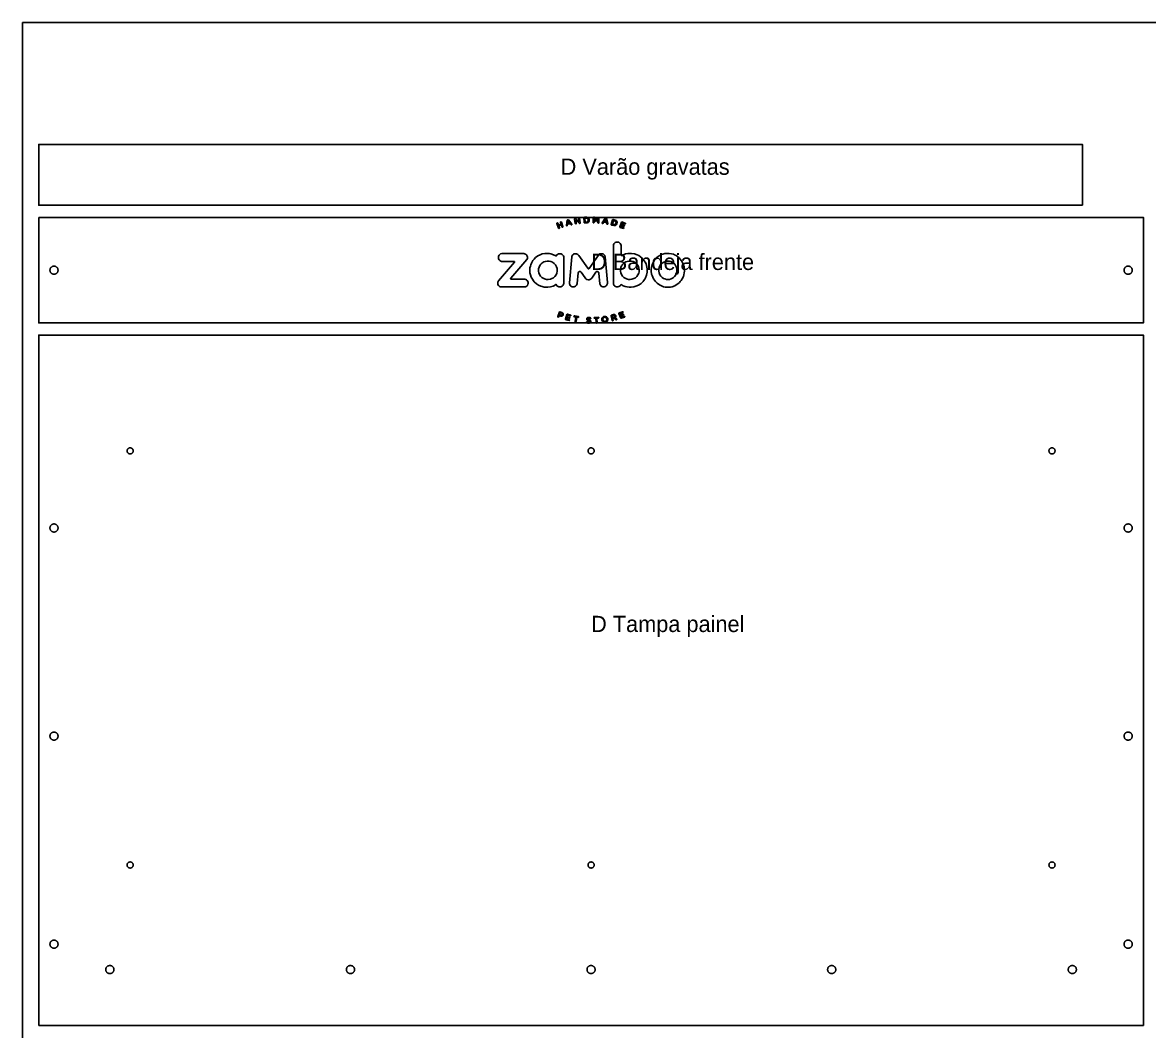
# Model space of a CAD drawing. Header units: millimetres. Extents: x 0 to 2750, y 0 to 900.
# Drawn here: x 0 to 555, y 403 to 900 of the extents above; entities that cross this region are included whole.
import ezdxf

# ---------------------------------------------------------------- set-up
doc = ezdxf.new("R2010")
doc.units = ezdxf.units.MM
for name, color, linetype in [('CORTE_EXTERNO', 1, 'Continuous'), ('CORTE_INTERNO', 5, 'Continuous'), ('ETIQUETAS_NAO_CORTAR', 8, 'Continuous'), ('GRAVACAO', 3, 'Continuous'), ('MESA_NAO_CORTAR', 8, 'Continuous')]:
    doc.layers.add(name, color=color, linetype=linetype)

msp = doc.modelspace()

# ---------------------------------------------------------------- linework, layer by layer
at = {"layer": 'CORTE_EXTERNO'}
for points in [[(522, 810), (522, 840), (8, 840), (8, 810), (522, 810)], [(8, 804), (552, 804), (552, 752), (8, 752), (8, 804)], [(8, 406), (8, 746), (552, 746), (552, 406), (8, 406)]]:
    msp.add_lwpolyline(points, close=True, dxfattribs=at)
at = {"layer": 'CORTE_INTERNO'}
for points in [[(17.46, 778.39), (17.41, 778.58), (17.35, 778.77), (17.26, 778.94), (17.16, 779.11), (17.05, 779.27), (16.91, 779.41), (16.77, 779.55), (16.61, 779.66), (16.44, 779.76), (16.27, 779.85), (16.08, 779.91), (15.89, 779.96), (15.7, 779.99), (15.5, 780), (15.3, 779.99), (15.11, 779.96), (14.92, 779.91), (14.73, 779.85), (14.56, 779.76), (14.39, 779.66), (14.23, 779.55), (14.09, 779.41), (13.95, 779.27), (13.84, 779.11), (13.74, 778.94), (13.65, 778.77), (13.59, 778.58), (13.54, 778.39), (13.51, 778.2), (13.5, 778), (13.51, 777.8), (13.54, 777.61), (13.59, 777.42), (13.65, 777.23), (13.74, 777.06), (13.84, 776.89), (13.95, 776.73), (14.09, 776.59), (14.23, 776.45), (14.39, 776.34), (14.56, 776.24), (14.73, 776.15), (14.92, 776.09), (15.11, 776.04), (15.3, 776.01), (15.5, 776), (15.7, 776.01), (15.89, 776.04), (16.08, 776.09), (16.27, 776.15), (16.44, 776.24), (16.61, 776.34), (16.77, 776.45), (16.91, 776.59), (17.05, 776.73), (17.16, 776.89), (17.26, 777.06), (17.35, 777.23), (17.41, 777.42), (17.46, 777.61), (17.49, 777.8), (17.5, 778), (17.49, 778.2), (17.46, 778.39)], [(546.49, 778.2), (546.46, 778.39), (546.41, 778.58), (546.35, 778.77), (546.26, 778.94), (546.16, 779.11), (546.05, 779.27), (545.91, 779.41), (545.77, 779.55), (545.61, 779.66), (545.44, 779.76), (545.27, 779.85), (545.08, 779.91), (544.89, 779.96), (544.7, 779.99), (544.5, 780), (544.3, 779.99), (544.11, 779.96), (543.92, 779.91), (543.73, 779.85), (543.56, 779.76), (543.39, 779.66), (543.23, 779.55), (543.09, 779.41), (542.95, 779.27), (542.84, 779.11), (542.74, 778.94), (542.65, 778.77), (542.59, 778.58), (542.54, 778.39), (542.51, 778.2), (542.5, 778), (542.51, 777.8), (542.54, 777.61), (542.59, 777.42), (542.65, 777.23), (542.74, 777.06), (542.84, 776.89), (542.95, 776.73), (543.09, 776.59), (543.23, 776.45), (543.39, 776.34), (543.56, 776.24), (543.73, 776.15), (543.92, 776.09), (544.11, 776.04), (544.3, 776.01), (544.5, 776), (544.7, 776.01), (544.89, 776.04), (545.08, 776.09), (545.27, 776.15), (545.44, 776.24), (545.61, 776.34), (545.77, 776.45), (545.91, 776.59), (546.05, 776.73), (546.16, 776.89), (546.26, 777.06), (546.35, 777.23), (546.41, 777.42), (546.46, 777.61), (546.49, 777.8), (546.5, 778), (546.49, 778.2)], [(54.25, 689.83), (54.16, 689.95), (54.06, 690.06), (53.95, 690.16), (53.83, 690.25), (53.71, 690.32), (53.57, 690.39), (53.44, 690.44), (53.29, 690.47), (53.15, 690.49), (53, 690.5), (52.85, 690.49), (52.71, 690.47), (52.56, 690.44), (52.43, 690.39), (52.29, 690.32), (52.17, 690.25), (52.05, 690.16), (51.94, 690.06), (51.84, 689.95), (51.75, 689.83), (51.68, 689.71), (51.61, 689.57), (51.56, 689.44), (51.53, 689.29), (51.51, 689.15), (51.5, 689), (51.51, 688.85), (51.53, 688.71), (51.56, 688.56), (51.61, 688.43), (51.68, 688.29), (51.75, 688.17), (51.84, 688.05), (51.94, 687.94), (52.05, 687.84), (52.17, 687.75), (52.29, 687.68), (52.43, 687.61), (52.56, 687.56), (52.71, 687.53), (52.85, 687.51), (53, 687.5), (53.15, 687.51), (53.29, 687.53), (53.44, 687.56), (53.57, 687.61), (53.71, 687.68), (53.83, 687.75), (53.95, 687.84), (54.06, 687.94), (54.16, 688.05), (54.25, 688.17), (54.32, 688.29), (54.39, 688.43), (54.44, 688.56), (54.47, 688.71), (54.49, 688.85), (54.5, 689), (54.49, 689.15), (54.47, 689.29), (54.44, 689.44), (54.39, 689.57), (54.32, 689.71), (54.25, 689.83)], [(281.32, 689.71), (281.25, 689.83), (281.16, 689.95), (281.06, 690.06), (280.95, 690.16), (280.83, 690.25), (280.71, 690.32), (280.57, 690.39), (280.44, 690.44), (280.29, 690.47), (280.15, 690.49), (280, 690.5), (279.85, 690.49), (279.71, 690.47), (279.56, 690.44), (279.43, 690.39), (279.29, 690.32), (279.17, 690.25), (279.05, 690.16), (278.94, 690.06), (278.84, 689.95), (278.75, 689.83), (278.68, 689.71), (278.61, 689.57), (278.56, 689.44), (278.53, 689.29), (278.51, 689.15), (278.5, 689), (278.51, 688.85), (278.53, 688.71), (278.56, 688.56), (278.61, 688.43), (278.68, 688.29), (278.75, 688.17), (278.84, 688.05), (278.94, 687.94), (279.05, 687.84), (279.17, 687.75), (279.29, 687.68), (279.43, 687.61), (279.56, 687.56), (279.71, 687.53), (279.85, 687.51), (280, 687.5), (280.15, 687.51), (280.29, 687.53), (280.44, 687.56), (280.57, 687.61), (280.71, 687.68), (280.83, 687.75), (280.95, 687.84), (281.06, 687.94), (281.16, 688.05), (281.25, 688.17), (281.32, 688.29), (281.39, 688.43), (281.44, 688.56), (281.47, 688.71), (281.49, 688.85), (281.5, 689), (281.49, 689.15), (281.47, 689.29), (281.44, 689.44), (281.39, 689.57), (281.32, 689.71)], [(508.39, 689.57), (508.32, 689.71), (508.25, 689.83), (508.16, 689.95), (508.06, 690.06), (507.95, 690.16), (507.83, 690.25), (507.71, 690.32), (507.57, 690.39), (507.44, 690.44), (507.29, 690.47), (507.15, 690.49), (507, 690.5), (506.85, 690.49), (506.71, 690.47), (506.56, 690.44), (506.43, 690.39), (506.29, 690.32), (506.17, 690.25), (506.05, 690.16), (505.94, 690.06), (505.84, 689.95), (505.75, 689.83), (505.68, 689.71), (505.61, 689.57), (505.56, 689.44), (505.53, 689.29), (505.51, 689.15), (505.5, 689), (505.51, 688.85), (505.53, 688.71), (505.56, 688.56), (505.61, 688.43), (505.68, 688.29), (505.75, 688.17), (505.84, 688.05), (505.94, 687.94), (506.05, 687.84), (506.17, 687.75), (506.29, 687.68), (506.43, 687.61), (506.56, 687.56), (506.71, 687.53), (506.85, 687.51), (507, 687.5), (507.15, 687.51), (507.29, 687.53), (507.44, 687.56), (507.57, 687.61), (507.71, 687.68), (507.83, 687.75), (507.95, 687.84), (508.06, 687.94), (508.16, 688.05), (508.25, 688.17), (508.32, 688.29), (508.39, 688.43), (508.44, 688.56), (508.47, 688.71), (508.49, 688.85), (508.5, 689), (508.49, 689.15), (508.47, 689.29), (508.44, 689.44), (508.39, 689.57)], [(15.7, 652.99), (15.5, 653), (15.3, 652.99), (15.11, 652.96), (14.92, 652.91), (14.73, 652.85), (14.56, 652.76), (14.39, 652.66), (14.23, 652.55), (14.09, 652.41), (13.95, 652.27), (13.84, 652.11), (13.74, 651.94), (13.65, 651.77), (13.59, 651.58), (13.54, 651.39), (13.51, 651.2), (13.5, 651), (13.51, 650.8), (13.54, 650.61), (13.59, 650.42), (13.65, 650.23), (13.74, 650.06), (13.84, 649.89), (13.95, 649.73), (14.09, 649.59), (14.23, 649.45), (14.39, 649.34), (14.56, 649.24), (14.73, 649.15), (14.92, 649.09), (15.11, 649.04), (15.3, 649.01), (15.5, 649), (15.7, 649.01), (15.89, 649.04), (16.08, 649.09), (16.27, 649.15), (16.44, 649.24), (16.61, 649.34), (16.77, 649.45), (16.91, 649.59), (17.05, 649.73), (17.16, 649.89), (17.26, 650.06), (17.35, 650.23), (17.41, 650.42), (17.46, 650.61), (17.49, 650.8), (17.5, 651), (17.49, 651.2), (17.46, 651.39), (17.41, 651.58), (17.35, 651.77), (17.26, 651.94), (17.16, 652.11), (17.05, 652.27), (16.91, 652.41), (16.77, 652.55), (16.61, 652.66), (16.44, 652.76), (16.27, 652.85), (16.08, 652.91), (15.89, 652.96), (15.7, 652.99)], [(545.27, 652.85), (545.08, 652.91), (544.89, 652.96), (544.7, 652.99), (544.5, 653), (544.3, 652.99), (544.11, 652.96), (543.92, 652.91), (543.73, 652.85), (543.56, 652.76), (543.39, 652.66), (543.23, 652.55), (543.09, 652.41), (542.95, 652.27), (542.84, 652.11), (542.74, 651.94), (542.65, 651.77), (542.59, 651.58), (542.54, 651.39), (542.51, 651.2), (542.5, 651), (542.51, 650.8), (542.54, 650.61), (542.59, 650.42), (542.65, 650.23), (542.74, 650.06), (542.84, 649.89), (542.95, 649.73), (543.09, 649.59), (543.23, 649.45), (543.39, 649.34), (543.56, 649.24), (543.73, 649.15), (543.92, 649.09), (544.11, 649.04), (544.3, 649.01), (544.5, 649), (544.7, 649.01), (544.89, 649.04), (545.08, 649.09), (545.27, 649.15), (545.44, 649.24), (545.61, 649.34), (545.77, 649.45), (545.91, 649.59), (546.05, 649.73), (546.16, 649.89), (546.26, 650.06), (546.35, 650.23), (546.41, 650.42), (546.46, 650.61), (546.49, 650.8), (546.5, 651), (546.49, 651.2), (546.46, 651.39), (546.41, 651.58), (546.35, 651.77), (546.26, 651.94), (546.16, 652.11), (546.05, 652.27), (545.91, 652.41), (545.77, 652.55), (545.61, 652.66), (545.44, 652.76), (545.27, 652.85)], [(15.5, 550.5), (15.3, 550.49), (15.11, 550.46), (14.92, 550.41), (14.73, 550.35), (14.56, 550.26), (14.39, 550.16), (14.23, 550.05), (14.09, 549.91), (13.95, 549.77), (13.84, 549.61), (13.74, 549.44), (13.65, 549.27), (13.59, 549.08), (13.54, 548.89), (13.51, 548.7), (13.5, 548.5), (13.51, 548.3), (13.54, 548.11), (13.59, 547.92), (13.65, 547.73), (13.74, 547.56), (13.84, 547.39), (13.95, 547.23), (14.09, 547.09), (14.23, 546.95), (14.39, 546.84), (14.56, 546.74), (14.73, 546.65), (14.92, 546.59), (15.11, 546.54), (15.3, 546.51), (15.5, 546.5), (15.7, 546.51), (15.89, 546.54), (16.08, 546.59), (16.27, 546.65), (16.44, 546.74), (16.61, 546.84), (16.77, 546.95), (16.91, 547.09), (17.05, 547.23), (17.16, 547.39), (17.26, 547.56), (17.35, 547.73), (17.41, 547.92), (17.46, 548.11), (17.49, 548.3), (17.5, 548.5), (17.49, 548.7), (17.46, 548.89), (17.41, 549.08), (17.35, 549.27), (17.26, 549.44), (17.16, 549.61), (17.05, 549.77), (16.91, 549.91), (16.77, 550.05), (16.61, 550.16), (16.44, 550.26), (16.27, 550.35), (16.08, 550.41), (15.89, 550.46), (15.7, 550.49), (15.5, 550.5)], [(545.08, 550.41), (544.89, 550.46), (544.7, 550.49), (544.5, 550.5), (544.3, 550.49), (544.11, 550.46), (543.92, 550.41), (543.73, 550.35), (543.56, 550.26), (543.39, 550.16), (543.23, 550.05), (543.09, 549.91), (542.95, 549.77), (542.84, 549.61), (542.74, 549.44), (542.65, 549.27), (542.59, 549.08), (542.54, 548.89), (542.51, 548.7), (542.5, 548.5), (542.51, 548.3), (542.54, 548.11), (542.59, 547.92), (542.65, 547.73), (542.74, 547.56), (542.84, 547.39), (542.95, 547.23), (543.09, 547.09), (543.23, 546.95), (543.39, 546.84), (543.56, 546.74), (543.73, 546.65), (543.92, 546.59), (544.11, 546.54), (544.3, 546.51), (544.5, 546.5), (544.7, 546.51), (544.89, 546.54), (545.08, 546.59), (545.27, 546.65), (545.44, 546.74), (545.61, 546.84), (545.77, 546.95), (545.91, 547.09), (546.05, 547.23), (546.16, 547.39), (546.26, 547.56), (546.35, 547.73), (546.41, 547.92), (546.46, 548.11), (546.49, 548.3), (546.5, 548.5), (546.49, 548.7), (546.46, 548.89), (546.41, 549.08), (546.35, 549.27), (546.26, 549.44), (546.16, 549.61), (546.05, 549.77), (545.91, 549.91), (545.77, 550.05), (545.61, 550.16), (545.44, 550.26), (545.27, 550.35), (545.08, 550.41)], [(54.44, 485.44), (54.39, 485.57), (54.32, 485.71), (54.25, 485.83), (54.16, 485.95), (54.06, 486.06), (53.95, 486.16), (53.83, 486.25), (53.71, 486.32), (53.57, 486.39), (53.44, 486.44), (53.29, 486.47), (53.15, 486.49), (53, 486.5), (52.85, 486.49), (52.71, 486.47), (52.56, 486.44), (52.43, 486.39), (52.29, 486.32), (52.17, 486.25), (52.05, 486.16), (51.94, 486.06), (51.84, 485.95), (51.75, 485.83), (51.68, 485.71), (51.61, 485.57), (51.56, 485.44), (51.53, 485.29), (51.51, 485.15), (51.5, 485), (51.51, 484.85), (51.53, 484.71), (51.56, 484.56), (51.61, 484.43), (51.68, 484.29), (51.75, 484.17), (51.84, 484.05), (51.94, 483.94), (52.05, 483.84), (52.17, 483.75), (52.29, 483.68), (52.43, 483.61), (52.56, 483.56), (52.71, 483.53), (52.85, 483.51), (53, 483.5), (53.15, 483.51), (53.29, 483.53), (53.44, 483.56), (53.57, 483.61), (53.71, 483.68), (53.83, 483.75), (53.95, 483.84), (54.06, 483.94), (54.16, 484.05), (54.25, 484.17), (54.32, 484.29), (54.39, 484.43), (54.44, 484.56), (54.47, 484.71), (54.49, 484.85), (54.5, 485), (54.49, 485.15), (54.47, 485.29), (54.44, 485.44)], [(281.47, 485.29), (281.44, 485.44), (281.39, 485.57), (281.32, 485.71), (281.25, 485.83), (281.16, 485.95), (281.06, 486.06), (280.95, 486.16), (280.83, 486.25), (280.71, 486.32), (280.57, 486.39), (280.44, 486.44), (280.29, 486.47), (280.15, 486.49), (280, 486.5), (279.85, 486.49), (279.71, 486.47), (279.56, 486.44), (279.43, 486.39), (279.29, 486.32), (279.17, 486.25), (279.05, 486.16), (278.94, 486.06), (278.84, 485.95), (278.75, 485.83), (278.68, 485.71), (278.61, 485.57), (278.56, 485.44), (278.53, 485.29), (278.51, 485.15), (278.5, 485), (278.51, 484.85), (278.53, 484.71), (278.56, 484.56), (278.61, 484.43), (278.68, 484.29), (278.75, 484.17), (278.84, 484.05), (278.94, 483.94), (279.05, 483.84), (279.17, 483.75), (279.29, 483.68), (279.43, 483.61), (279.56, 483.56), (279.71, 483.53), (279.85, 483.51), (280, 483.5), (280.15, 483.51), (280.29, 483.53), (280.44, 483.56), (280.57, 483.61), (280.71, 483.68), (280.83, 483.75), (280.95, 483.84), (281.06, 483.94), (281.16, 484.05), (281.25, 484.17), (281.32, 484.29), (281.39, 484.43), (281.44, 484.56), (281.47, 484.71), (281.49, 484.85), (281.5, 485), (281.49, 485.15), (281.47, 485.29)], [(508.49, 485.15), (508.47, 485.29), (508.44, 485.44), (508.39, 485.57), (508.32, 485.71), (508.25, 485.83), (508.16, 485.95), (508.06, 486.06), (507.95, 486.16), (507.83, 486.25), (507.71, 486.32), (507.57, 486.39), (507.44, 486.44), (507.29, 486.47), (507.15, 486.49), (507, 486.5), (506.85, 486.49), (506.71, 486.47), (506.56, 486.44), (506.43, 486.39), (506.29, 486.32), (506.17, 486.25), (506.05, 486.16), (505.94, 486.06), (505.84, 485.95), (505.75, 485.83), (505.68, 485.71), (505.61, 485.57), (505.56, 485.44), (505.53, 485.29), (505.51, 485.15), (505.5, 485), (505.51, 484.85), (505.53, 484.71), (505.56, 484.56), (505.61, 484.43), (505.68, 484.29), (505.75, 484.17), (505.84, 484.05), (505.94, 483.94), (506.05, 483.84), (506.17, 483.75), (506.29, 483.68), (506.43, 483.61), (506.56, 483.56), (506.71, 483.53), (506.85, 483.51), (507, 483.5), (507.15, 483.51), (507.29, 483.53), (507.44, 483.56), (507.57, 483.61), (507.71, 483.68), (507.83, 483.75), (507.95, 483.84), (508.06, 483.94), (508.16, 484.05), (508.25, 484.17), (508.32, 484.29), (508.39, 484.43), (508.44, 484.56), (508.47, 484.71), (508.49, 484.85), (508.5, 485), (508.49, 485.15)], [(15.3, 447.99), (15.11, 447.96), (14.92, 447.91), (14.73, 447.85), (14.56, 447.76), (14.39, 447.66), (14.23, 447.55), (14.09, 447.41), (13.95, 447.27), (13.84, 447.11), (13.74, 446.94), (13.65, 446.77), (13.59, 446.58), (13.54, 446.39), (13.51, 446.2), (13.5, 446), (13.51, 445.8), (13.54, 445.61), (13.59, 445.42), (13.65, 445.23), (13.74, 445.06), (13.84, 444.89), (13.95, 444.73), (14.09, 444.59), (14.23, 444.45), (14.39, 444.34), (14.56, 444.24), (14.73, 444.15), (14.92, 444.09), (15.11, 444.04), (15.3, 444.01), (15.5, 444), (15.7, 444.01), (15.89, 444.04), (16.08, 444.09), (16.27, 444.15), (16.44, 444.24), (16.61, 444.34), (16.77, 444.45), (16.91, 444.59), (17.05, 444.73), (17.16, 444.89), (17.26, 445.06), (17.35, 445.23), (17.41, 445.42), (17.46, 445.61), (17.49, 445.8), (17.5, 446), (17.49, 446.2), (17.46, 446.39), (17.41, 446.58), (17.35, 446.77), (17.26, 446.94), (17.16, 447.11), (17.05, 447.27), (16.91, 447.41), (16.77, 447.55), (16.61, 447.66), (16.44, 447.76), (16.27, 447.85), (16.08, 447.91), (15.89, 447.96), (15.7, 447.99), (15.5, 448), (15.3, 447.99)], [(544.89, 447.96), (544.7, 447.99), (544.5, 448), (544.3, 447.99), (544.11, 447.96), (543.92, 447.91), (543.73, 447.85), (543.56, 447.76), (543.39, 447.66), (543.23, 447.55), (543.09, 447.41), (542.95, 447.27), (542.84, 447.11), (542.74, 446.94), (542.65, 446.77), (542.59, 446.58), (542.54, 446.39), (542.51, 446.2), (542.5, 446), (542.51, 445.8), (542.54, 445.61), (542.59, 445.42), (542.65, 445.23), (542.74, 445.06), (542.84, 444.89), (542.95, 444.73), (543.09, 444.59), (543.23, 444.45), (543.39, 444.34), (543.56, 444.24), (543.73, 444.15), (543.92, 444.09), (544.11, 444.04), (544.3, 444.01), (544.5, 444), (544.7, 444.01), (544.89, 444.04), (545.08, 444.09), (545.27, 444.15), (545.44, 444.24), (545.61, 444.34), (545.77, 444.45), (545.91, 444.59), (546.05, 444.73), (546.16, 444.89), (546.26, 445.06), (546.35, 445.23), (546.41, 445.42), (546.46, 445.61), (546.49, 445.8), (546.5, 446), (546.49, 446.2), (546.46, 446.39), (546.41, 446.58), (546.35, 446.77), (546.26, 446.94), (546.16, 447.11), (546.05, 447.27), (545.91, 447.41), (545.77, 447.55), (545.61, 447.66), (545.44, 447.76), (545.27, 447.85), (545.08, 447.91), (544.89, 447.96)], [(43.94, 435.26), (43.77, 435.35), (43.58, 435.41), (43.39, 435.46), (43.2, 435.49), (43, 435.5), (42.8, 435.49), (42.61, 435.46), (42.42, 435.41), (42.23, 435.35), (42.06, 435.26), (41.89, 435.16), (41.73, 435.05), (41.59, 434.91), (41.45, 434.77), (41.34, 434.61), (41.24, 434.44), (41.15, 434.27), (41.09, 434.08), (41.04, 433.89), (41.01, 433.7), (41, 433.5), (41.01, 433.3), (41.04, 433.11), (41.09, 432.92), (41.15, 432.73), (41.24, 432.56), (41.34, 432.39), (41.45, 432.23), (41.59, 432.09), (41.73, 431.95), (41.89, 431.84), (42.06, 431.74), (42.23, 431.65), (42.42, 431.59), (42.61, 431.54), (42.8, 431.51), (43, 431.5), (43.2, 431.51), (43.39, 431.54), (43.58, 431.59), (43.77, 431.65), (43.94, 431.74), (44.11, 431.84), (44.27, 431.95), (44.41, 432.09), (44.55, 432.23), (44.66, 432.39), (44.76, 432.56), (44.85, 432.73), (44.91, 432.92), (44.96, 433.11), (44.99, 433.3), (45, 433.5), (44.99, 433.7), (44.96, 433.89), (44.91, 434.08), (44.85, 434.27), (44.76, 434.44), (44.66, 434.61), (44.55, 434.77), (44.41, 434.91), (44.27, 435.05), (44.11, 435.16), (43.94, 435.26)], [(162.61, 435.16), (162.44, 435.26), (162.27, 435.35), (162.08, 435.41), (161.89, 435.46), (161.7, 435.49), (161.5, 435.5), (161.3, 435.49), (161.11, 435.46), (160.92, 435.41), (160.73, 435.35), (160.56, 435.26), (160.39, 435.16), (160.23, 435.05), (160.09, 434.91), (159.95, 434.77), (159.84, 434.61), (159.74, 434.44), (159.65, 434.27), (159.59, 434.08), (159.54, 433.89), (159.51, 433.7), (159.5, 433.5), (159.51, 433.3), (159.54, 433.11), (159.59, 432.92), (159.65, 432.73), (159.74, 432.56), (159.84, 432.39), (159.95, 432.23), (160.09, 432.09), (160.23, 431.95), (160.39, 431.84), (160.56, 431.74), (160.73, 431.65), (160.92, 431.59), (161.11, 431.54), (161.3, 431.51), (161.5, 431.5), (161.7, 431.51), (161.89, 431.54), (162.08, 431.59), (162.27, 431.65), (162.44, 431.74), (162.61, 431.84), (162.77, 431.95), (162.91, 432.09), (163.05, 432.23), (163.16, 432.39), (163.26, 432.56), (163.35, 432.73), (163.41, 432.92), (163.46, 433.11), (163.49, 433.3), (163.5, 433.5), (163.49, 433.7), (163.46, 433.89), (163.41, 434.08), (163.35, 434.27), (163.26, 434.44), (163.16, 434.61), (163.05, 434.77), (162.91, 434.91), (162.77, 435.05), (162.61, 435.16)], [(281.27, 435.05), (281.11, 435.16), (280.94, 435.26), (280.77, 435.35), (280.58, 435.41), (280.39, 435.46), (280.2, 435.49), (280, 435.5), (279.8, 435.49), (279.61, 435.46), (279.42, 435.41), (279.23, 435.35), (279.06, 435.26), (278.89, 435.16), (278.73, 435.05), (278.59, 434.91), (278.45, 434.77), (278.34, 434.61), (278.24, 434.44), (278.15, 434.27), (278.09, 434.08), (278.04, 433.89), (278.01, 433.7), (278, 433.5), (278.01, 433.3), (278.04, 433.11), (278.09, 432.92), (278.15, 432.73), (278.24, 432.56), (278.34, 432.39), (278.45, 432.23), (278.59, 432.09), (278.73, 431.95), (278.89, 431.84), (279.06, 431.74), (279.23, 431.65), (279.42, 431.59), (279.61, 431.54), (279.8, 431.51), (280, 431.5), (280.2, 431.51), (280.39, 431.54), (280.58, 431.59), (280.77, 431.65), (280.94, 431.74), (281.11, 431.84), (281.27, 431.95), (281.41, 432.09), (281.55, 432.23), (281.66, 432.39), (281.76, 432.56), (281.85, 432.73), (281.91, 432.92), (281.96, 433.11), (281.99, 433.3), (282, 433.5), (281.99, 433.7), (281.96, 433.89), (281.91, 434.08), (281.85, 434.27), (281.76, 434.44), (281.66, 434.61), (281.55, 434.77), (281.41, 434.91), (281.27, 435.05)], [(399.91, 434.91), (399.77, 435.05), (399.61, 435.16), (399.44, 435.26), (399.27, 435.35), (399.08, 435.41), (398.89, 435.46), (398.7, 435.49), (398.5, 435.5), (398.3, 435.49), (398.11, 435.46), (397.92, 435.41), (397.73, 435.35), (397.56, 435.26), (397.39, 435.16), (397.23, 435.05), (397.09, 434.91), (396.95, 434.77), (396.84, 434.61), (396.74, 434.44), (396.65, 434.27), (396.59, 434.08), (396.54, 433.89), (396.51, 433.7), (396.5, 433.5), (396.51, 433.3), (396.54, 433.11), (396.59, 432.92), (396.65, 432.73), (396.74, 432.56), (396.84, 432.39), (396.95, 432.23), (397.09, 432.09), (397.23, 431.95), (397.39, 431.84), (397.56, 431.74), (397.73, 431.65), (397.92, 431.59), (398.11, 431.54), (398.3, 431.51), (398.5, 431.5), (398.7, 431.51), (398.89, 431.54), (399.08, 431.59), (399.27, 431.65), (399.44, 431.74), (399.61, 431.84), (399.77, 431.95), (399.91, 432.09), (400.05, 432.23), (400.16, 432.39), (400.26, 432.56), (400.35, 432.73), (400.41, 432.92), (400.46, 433.11), (400.49, 433.3), (400.5, 433.5), (400.49, 433.7), (400.46, 433.89), (400.41, 434.08), (400.35, 434.27), (400.26, 434.44), (400.16, 434.61), (400.05, 434.77), (399.91, 434.91)], [(518.55, 434.77), (518.41, 434.91), (518.27, 435.05), (518.11, 435.16), (517.94, 435.26), (517.77, 435.35), (517.58, 435.41), (517.39, 435.46), (517.2, 435.49), (517, 435.5), (516.8, 435.49), (516.61, 435.46), (516.42, 435.41), (516.23, 435.35), (516.06, 435.26), (515.89, 435.16), (515.73, 435.05), (515.59, 434.91), (515.45, 434.77), (515.34, 434.61), (515.24, 434.44), (515.15, 434.27), (515.09, 434.08), (515.04, 433.89), (515.01, 433.7), (515, 433.5), (515.01, 433.3), (515.04, 433.11), (515.09, 432.92), (515.15, 432.73), (515.24, 432.56), (515.34, 432.39), (515.45, 432.23), (515.59, 432.09), (515.73, 431.95), (515.89, 431.84), (516.06, 431.74), (516.23, 431.65), (516.42, 431.59), (516.61, 431.54), (516.8, 431.51), (517, 431.5), (517.2, 431.51), (517.39, 431.54), (517.58, 431.59), (517.77, 431.65), (517.94, 431.74), (518.11, 431.84), (518.27, 431.95), (518.41, 432.09), (518.55, 432.23), (518.66, 432.39), (518.76, 432.56), (518.85, 432.73), (518.91, 432.92), (518.96, 433.11), (518.99, 433.3), (519, 433.5), (518.99, 433.7), (518.96, 433.89), (518.91, 434.08), (518.85, 434.27), (518.76, 434.44), (518.66, 434.61), (518.55, 434.77)]]:
    msp.add_lwpolyline(points, close=True, dxfattribs=at)
at = {"layer": 'GRAVACAO'}
for points in [[(265.14, 800.62), (263.94, 800.23), (263.58, 801.21), (263.46, 801.29), (263.3, 801.29), (263.16, 801.15), (263.16, 800.93), (263.91, 798.72), (264.08, 798.55), (264.25, 798.55), (264.39, 798.69), (264.39, 798.89), (264.08, 799.73), (264.16, 799.84), (265.37, 800.23), (265.73, 799.22), (265.95, 799.14), (266.15, 799.31), (266.15, 799.47), (265.42, 801.63), (265.25, 801.88), (265.03, 801.88), (264.92, 801.77), (264.92, 801.55), (265.23, 800.68), (265.14, 800.62)], [(267.83, 799.9), (267.94, 799.78), (268.14, 799.78), (268.25, 799.9), (268.36, 800.54), (268.5, 800.62), (269.73, 800.9), (270.07, 800.45), (270.24, 800.31), (270.43, 800.34), (270.54, 800.51), (270.49, 800.71), (268.86, 802.81), (268.7, 802.89), (268.44, 802.83), (268.3, 802.67), (267.83, 800.15), (267.83, 799.9)], [(268.7, 802.27), (269.45, 801.29), (268.5, 801.04), (268.47, 801.21), (268.7, 802.27)], [(274.1, 801.85), (272.42, 803.5), (272.17, 803.59), (271.94, 803.48), (271.91, 803.17), (272.22, 800.99), (272.33, 800.76), (272.56, 800.73), (272.7, 800.85), (272.7, 801.15), (272.47, 802.58), (272.5, 802.75), (274.26, 801.04), (274.54, 801.01), (274.66, 801.1), (274.68, 801.35), (274.35, 803.7), (274.26, 803.81), (274.01, 803.84), (273.87, 803.67), (274.12, 801.97), (274.1, 801.85)], [(276.56, 804.01), (276.5, 803.9), (276.59, 801.77), (276.61, 801.41), (276.73, 801.27), (277.54, 801.27), (278.13, 801.35), (278.57, 801.57), (278.85, 801.85), (279.08, 802.3), (279.1, 802.97), (278.91, 803.48), (278.49, 803.9), (278.26, 804.01), (277.82, 804.12), (276.81, 804.09), (276.56, 804.01)], [(278.63, 802.69), (278.6, 802.47), (278.46, 802.13), (278.21, 801.88), (277.76, 801.71), (277.09, 801.71), (276.98, 803.62), (277.03, 803.67), (277.96, 803.64), (278.26, 803.48), (278.52, 803.17), (278.63, 802.69)], [(281.29, 801.32), (281.46, 801.49), (281.51, 803), (281.57, 803.22), (282.18, 802.19), (282.32, 802.05), (282.49, 802.05), (282.57, 802.1), (283.33, 803.14), (283.36, 802.61), (283.27, 801.41), (283.44, 801.21), (283.67, 801.24), (283.78, 801.49), (283.89, 803.7), (283.86, 803.95), (283.72, 804.06), (283.44, 804.04), (282.43, 802.67), (281.62, 804.06), (281.48, 804.18), (281.2, 804.15), (281.09, 803.95), (280.98, 801.49), (281.04, 801.38), (281.29, 801.32)], [(285.54, 801.04), (285.65, 800.99), (285.85, 801.01), (286.27, 801.63), (287.58, 801.43), (287.67, 801.32), (287.81, 800.76), (287.92, 800.65), (288.11, 800.65), (288.23, 800.73), (288.25, 800.93), (287.56, 803.42), (287.44, 803.62), (287.33, 803.67), (287.11, 803.67), (286.99, 803.62), (285.51, 801.32), (285.48, 801.15), (285.54, 801.04)], [(287.16, 803.08), (287.5, 801.97), (287.47, 801.85), (286.52, 802.02), (287.16, 803.08)], [(291.16, 799.98), (291.56, 799.98), (291.89, 800.06), (292.2, 800.23), (292.45, 800.45), (292.7, 800.9), (292.79, 801.49), (292.65, 802.02), (292.28, 802.47), (291.92, 802.69), (290.88, 802.97), (290.66, 802.97), (290.52, 802.81), (289.96, 800.54), (289.96, 800.37), (290.04, 800.26), (291.16, 799.98)], [(292.28, 801.32), (292.12, 800.85), (291.89, 800.59), (291.53, 800.43), (291.11, 800.43), (290.55, 800.57), (290.49, 800.62), (290.97, 802.5), (291.56, 802.36), (291.86, 802.22), (292.12, 801.97), (292.26, 801.69), (292.28, 801.32)], [(296.03, 798.5), (296.2, 798.64), (296.2, 798.8), (296.15, 798.89), (294.91, 799.31), (294.72, 799.42), (294.97, 800.12), (296.12, 799.73), (296.28, 799.73), (296.4, 799.84), (296.42, 799.95), (296.31, 800.12), (295.11, 800.57), (295.36, 801.24), (295.44, 801.24), (296.68, 800.79), (296.9, 800.82), (296.98, 801.04), (296.84, 801.21), (295.17, 801.77), (295, 801.69), (294.19, 799.39), (294.19, 799.19), (294.33, 799.06), (296.03, 798.5)], [(290.97, 790.07), (290.97, 771.52), (291.02, 771.19), (291.22, 770.71), (291.42, 770.43), (291.75, 770.12), (292.03, 769.96), (292.56, 769.79), (293.18, 769.79), (293.65, 769.93), (294.1, 770.21), (294.33, 770.43), (294.61, 770.85), (294.86, 770.91), (295.87, 770.35), (296.82, 769.98), (297.71, 769.76), (298.83, 769.62), (299.81, 769.62), (301.07, 769.79), (302.08, 770.07), (303.28, 770.6), (304.17, 771.16), (304.65, 771.52), (305.6, 772.45), (305.88, 772.78), (306.41, 773.54), (306.81, 774.24), (307.31, 775.5), (307.62, 776.95), (307.67, 777.71), (307.65, 778.69), (307.53, 779.5), (307.34, 780.31), (307.06, 781.09), (306.61, 782.01), (306.19, 782.69), (305.6, 783.44), (305.18, 783.89), (304.34, 784.62), (303.5, 785.18), (302.69, 785.6), (301.32, 786.07), (299.87, 786.3), (298.75, 786.3), (298.19, 786.24), (296.98, 785.99), (295.92, 785.6), (295.14, 785.18), (294.94, 785.18), (294.77, 785.37), (294.77, 790.21), (294.66, 790.66), (294.35, 791.19), (293.96, 791.56), (293.6, 791.75), (293.21, 791.86), (292.62, 791.86), (292.28, 791.78), (291.92, 791.61), (291.58, 791.36), (291.25, 790.94), (291.05, 790.52), (290.97, 790.07)], [(234.45, 783.53), (234.73, 783.05), (235.03, 782.74), (235.51, 782.46), (235.93, 782.35), (242.06, 782.35), (242.25, 782.24), (242.31, 782.01), (234.36, 772.81), (234.06, 772.17), (234, 771.49), (234.14, 770.94), (234.45, 770.43), (234.95, 770.01), (235.43, 769.82), (235.79, 769.76), (247.24, 769.76), (247.77, 769.87), (248.3, 770.18), (248.61, 770.49), (248.91, 771.05), (249, 771.41), (249, 771.94), (248.89, 772.36), (248.58, 772.89), (248.21, 773.23), (247.82, 773.45), (247.4, 773.56), (240.63, 773.56), (240.49, 773.62), (240.38, 773.79), (240.38, 773.9), (240.46, 774.04), (248.38, 783.19), (248.63, 783.75), (248.69, 784.42), (248.55, 784.98), (248.24, 785.49), (247.74, 785.9), (247.26, 786.1), (246.93, 786.16), (236.07, 786.16), (235.43, 785.99), (234.92, 785.65), (234.7, 785.4), (234.45, 784.95), (234.34, 784.56), (234.34, 783.95), (234.45, 783.53)], [(250.59, 781.46), (250.28, 780.7), (250.09, 780.06), (249.92, 779.24), (249.84, 778.46), (249.84, 777.45), (249.92, 776.67), (250.15, 775.64), (250.51, 774.63), (251.07, 773.56), (251.57, 772.84), (252.02, 772.31), (253.06, 771.35), (254.06, 770.68), (255.26, 770.12), (255.97, 769.9), (256.89, 769.7), (257.67, 769.62), (258.68, 769.62), (259.94, 769.79), (261.31, 770.21), (261.98, 770.51), (262.65, 770.91), (262.85, 770.88), (263.21, 770.38), (263.46, 770.15), (264.16, 769.82), (265.09, 769.82), (265.79, 770.15), (266.26, 770.68), (266.43, 771.05), (266.51, 771.41), (266.51, 784.51), (266.37, 785.01), (266.12, 785.43), (265.81, 785.74), (265.34, 786.02), (264.95, 786.13), (264.3, 786.13), (263.91, 786.02), (263.46, 785.76), (263.21, 785.54), (262.85, 785.04), (262.65, 785.01), (261.45, 785.65), (260.19, 786.07), (259.49, 786.21), (258.71, 786.3), (257.31, 786.27), (255.97, 786.02), (254.93, 785.65), (253.75, 785.04), (252.63, 784.2), (251.94, 783.5), (251.38, 782.8), (250.93, 782.1), (250.59, 781.46)], [(269.4, 771.33), (269.51, 770.94), (269.73, 770.54), (270.04, 770.21), (270.37, 769.98), (270.71, 769.84), (270.96, 769.79), (271.61, 769.79), (272, 769.9), (272.36, 770.1), (272.89, 770.65), (273.06, 770.99), (273.17, 771.44), (273.62, 776.7), (273.73, 776.95), (273.98, 777.2), (274.38, 777.34), (274.68, 777.31), (275.08, 777.06), (277.06, 774.21), (277.43, 773.76), (277.93, 773.42), (278.6, 773.26), (279.08, 773.28), (279.38, 773.37), (280, 773.73), (280.34, 774.12), (282.38, 777.06), (282.57, 777.23), (282.88, 777.34), (283.11, 777.34), (283.39, 777.26), (283.67, 777.03), (283.78, 776.87), (283.86, 776.59), (284.31, 771.3), (284.42, 770.94), (284.62, 770.57), (284.95, 770.21), (285.23, 770.01), (285.85, 769.79), (286.52, 769.79), (286.91, 769.9), (287.3, 770.12), (287.67, 770.46), (288, 771.08), (288.09, 771.49), (288.09, 771.86), (286.97, 784.59), (286.74, 785.21), (286.35, 785.68), (285.88, 785.99), (285.4, 786.13), (284.62, 786.1), (284.37, 786.02), (283.89, 785.74), (283.58, 785.43), (279.02, 778.88), (278.83, 778.69), (278.63, 778.69), (278.38, 778.97), (273.96, 785.32), (273.54, 785.76), (272.84, 786.1), (272.05, 786.13), (271.72, 786.04), (271.33, 785.85), (270.96, 785.54), (270.6, 784.95), (270.49, 784.56), (269.37, 771.8), (269.4, 771.33)], [(312.71, 784.51), (311.65, 783.47), (311.23, 782.94), (310.72, 782.15), (310.11, 780.81), (309.74, 779.41), (309.63, 778.35), (309.63, 777.57), (309.83, 776.08), (310.02, 775.36), (310.36, 774.49), (310.69, 773.82), (311.17, 773.06), (311.7, 772.39), (312.49, 771.61), (313.63, 770.77), (314.95, 770.12), (315.73, 769.87), (316.54, 769.7), (317.3, 769.62), (318.31, 769.62), (319.06, 769.7), (319.87, 769.87), (321.24, 770.38), (321.97, 770.77), (322.67, 771.24), (323.51, 771.97), (323.9, 772.39), (324.35, 772.95), (324.83, 773.68), (325.44, 774.96), (325.69, 775.75), (325.89, 776.7), (325.97, 777.59), (325.97, 778.32), (325.92, 779.02), (325.78, 779.83), (325.58, 780.56), (325.27, 781.37), (324.91, 782.1), (324.43, 782.85), (323.93, 783.5), (323.34, 784.11), (322.64, 784.7), (321.89, 785.21), (321.13, 785.6), (320.52, 785.85), (319.54, 786.13), (318.39, 786.3), (317.21, 786.3), (316.35, 786.18), (315.42, 785.96), (314.72, 785.71), (313.91, 785.32), (312.71, 784.51)], [(261.81, 781.34), (262.46, 780.64), (262.99, 779.72), (263.27, 778.83), (263.35, 778.13), (263.32, 777.45), (263.13, 776.56), (262.74, 775.69), (262.2, 774.96), (261.51, 774.32), (260.72, 773.85), (259.97, 773.56), (258.93, 773.4), (257.98, 773.45), (257.06, 773.71), (256.41, 774.01), (255.77, 774.46), (255.13, 775.1), (254.65, 775.8), (254.29, 776.67), (254.12, 777.51), (254.15, 778.63), (254.37, 779.5), (254.76, 780.31), (255.29, 781.01), (255.8, 781.48), (256.66, 782.04), (257.48, 782.35), (258.48, 782.52), (259.27, 782.49), (260.25, 782.27), (260.94, 781.96), (261.81, 781.34)], [(302.13, 781.37), (302.72, 780.76), (303.28, 779.86), (303.59, 778.97), (303.7, 778.15), (303.64, 777.23), (303.45, 776.47), (303.08, 775.69), (302.55, 774.96), (301.85, 774.32), (301.13, 773.87), (300.09, 773.51), (299.19, 773.4), (298.35, 773.45), (297.49, 773.68), (296.76, 774.01), (296.12, 774.46), (295.5, 775.08), (294.94, 775.92), (294.61, 776.78), (294.47, 777.54), (294.47, 778.41), (294.69, 779.41), (295, 780.11), (295.28, 780.56), (295.64, 781.01), (296.28, 781.6), (297.07, 782.07), (297.82, 782.35), (298.8, 782.52), (299.84, 782.46), (300.68, 782.24), (301.35, 781.93), (302.13, 781.37)], [(321.19, 780.92), (321.66, 780.25), (322.06, 779.36), (322.25, 778.41), (322.25, 777.51), (322.11, 776.76), (321.94, 776.25), (321.69, 775.72), (321.16, 774.96), (320.38, 774.24), (319.48, 773.73), (318.67, 773.48), (318, 773.4), (317.1, 773.45), (316.26, 773.68), (315.62, 773.99), (314.95, 774.46), (314.3, 775.13), (313.91, 775.72), (313.66, 776.25), (313.49, 776.76), (313.35, 777.54), (313.35, 778.41), (313.55, 779.36), (313.91, 780.2), (314.42, 780.92), (314.98, 781.48), (315.76, 782.01), (316.6, 782.35), (317.55, 782.52), (318.53, 782.46), (319.42, 782.21), (320.18, 781.82), (320.63, 781.48), (321.19, 780.92)], [(264.42, 757.48), (263.55, 755.15), (263.58, 754.9), (263.69, 754.82), (263.88, 754.82), (263.99, 754.93), (264.25, 755.6), (265.03, 755.35), (265.51, 755.35), (265.7, 755.41), (265.95, 755.57), (266.07, 755.71), (266.23, 756.13), (266.23, 756.47), (266.07, 756.83), (265.79, 757.08), (265.56, 757.2), (264.61, 757.53), (264.42, 757.48)], [(265.73, 756.13), (265.48, 755.83), (265.14, 755.77), (264.39, 756.05), (264.75, 757), (265.42, 756.78), (265.7, 756.53), (265.76, 756.36), (265.73, 756.13)], [(269.17, 753.14), (269.37, 753.14), (269.51, 753.31), (269.48, 753.45), (269.4, 753.53), (268.08, 753.87), (267.94, 753.95), (268.16, 754.68), (269.28, 754.37), (269.48, 754.37), (269.59, 754.48), (269.59, 754.68), (269.45, 754.79), (268.5, 755.01), (268.25, 755.13), (268.42, 755.77), (268.5, 755.83), (269.81, 755.46), (269.98, 755.49), (270.07, 755.57), (270.1, 755.71), (270.01, 755.85), (268.39, 756.3), (268.16, 756.3), (268.05, 756.22), (267.44, 753.92), (267.44, 753.7), (267.58, 753.56), (269.17, 753.14)], [(272.11, 752.64), (272.17, 752.55), (272.42, 752.5), (272.58, 752.66), (272.92, 754.79), (272.98, 754.85), (273.68, 754.71), (273.87, 754.82), (273.9, 754.99), (273.76, 755.15), (271.97, 755.46), (271.72, 755.46), (271.58, 755.29), (271.66, 755.07), (272.44, 754.9), (272.11, 752.89), (272.11, 752.64)], [(282.24, 754.34), (282.38, 754.29), (282.49, 752.1), (282.6, 751.96), (282.8, 751.94), (282.97, 752.08), (282.85, 754.34), (283.58, 754.4), (283.69, 754.45), (283.75, 754.54), (283.75, 754.71), (283.61, 754.85), (281.57, 754.73), (281.43, 754.59), (281.46, 754.4), (281.6, 754.29), (282.24, 754.34)], [(285.34, 753.45), (285.6, 752.92), (285.99, 752.55), (286.49, 752.36), (287.02, 752.36), (287.58, 752.55), (288.03, 752.97), (288.25, 753.47), (288.25, 754.12), (288.2, 754.34), (288, 754.71), (287.61, 755.07), (287.11, 755.27), (286.52, 755.27), (286.16, 755.15), (285.88, 754.99), (285.48, 754.54), (285.32, 754.03), (285.34, 753.45)], [(287.75, 753.5), (287.58, 753.17), (287.3, 752.92), (286.83, 752.78), (286.49, 752.83), (286.27, 752.94), (285.96, 753.28), (285.82, 753.64), (285.82, 754.03), (285.96, 754.4), (286.32, 754.73), (286.66, 754.85), (286.91, 754.85), (287.33, 754.68), (287.64, 754.34), (287.78, 753.92), (287.75, 753.5)], [(289.82, 755.49), (290.44, 753.19), (290.55, 753.11), (290.74, 753.11), (290.88, 753.28), (290.69, 754.12), (290.94, 754.23), (291.3, 754.31), (292.28, 753.56), (292.48, 753.56), (292.62, 753.67), (292.62, 753.9), (291.81, 754.54), (292.14, 754.85), (292.23, 755.04), (292.26, 755.35), (292.17, 755.69), (292.03, 755.91), (291.7, 756.13), (291.08, 756.16), (289.99, 755.88), (289.82, 755.74), (289.82, 755.49)], [(291.44, 754.79), (290.6, 754.57), (290.52, 754.71), (290.33, 755.49), (291.25, 755.74), (291.56, 755.66), (291.7, 755.52), (291.78, 755.27), (291.67, 754.96), (291.44, 754.79)], [(294.58, 754.4), (294.72, 754.31), (294.83, 754.31), (296.51, 754.93), (296.59, 755.07), (296.56, 755.21), (296.48, 755.29), (296.31, 755.32), (294.97, 754.82), (294.86, 755.01), (294.69, 755.55), (295.89, 755.99), (295.98, 756.1), (295.98, 756.24), (295.84, 756.38), (295.67, 756.38), (294.55, 755.97), (294.27, 756.67), (295.64, 757.17), (295.75, 757.31), (295.75, 757.42), (295.64, 757.56), (295.42, 757.56), (293.82, 756.97), (293.74, 756.83), (293.74, 756.69), (294.58, 754.4)], [(277.87, 753.76), (277.93, 753.59), (278.13, 753.36), (278.32, 753.25), (279.3, 752.92), (279.44, 752.69), (279.41, 752.52), (279.16, 752.3), (278.77, 752.27), (278.4, 752.38), (278.04, 752.64), (277.87, 752.64), (277.73, 752.5), (277.73, 752.36), (277.87, 752.19), (278.35, 751.94), (278.74, 751.85), (279.1, 751.85), (279.58, 752.02), (279.78, 752.22), (279.92, 752.58), (279.89, 752.94), (279.8, 753.11), (279.55, 753.33), (278.52, 753.7), (278.35, 753.9), (278.35, 754.06), (278.52, 754.29), (278.66, 754.34), (278.99, 754.34), (279.52, 754.09), (279.72, 754.09), (279.83, 754.2), (279.83, 754.4), (279.64, 754.57), (279.33, 754.71), (279.08, 754.76), (278.6, 754.76), (278.26, 754.65), (277.99, 754.4), (277.87, 754.12), (277.87, 753.76)]]:
    msp.add_lwpolyline(points, close=True, dxfattribs=at)
at = {"layer": 'MESA_NAO_CORTAR'}
msp.add_lwpolyline([(0, 0), (1300, 0), (1300, 900), (0, 900)], close=True, dxfattribs=at)

# ---------------------------------------------------------------- texts
at = {"layer": 'ETIQUETAS_NAO_CORTAR'}
for s, p in [('D Varão gravatas', (265, 825)), ('D Bandeja frente', (280, 778.1)), ('D Tampa painel', (280, 599.75))]:
    msp.add_text(s, height=8, dxfattribs=at).set_placement(p)

doc.saveas('drawing.dxf')
